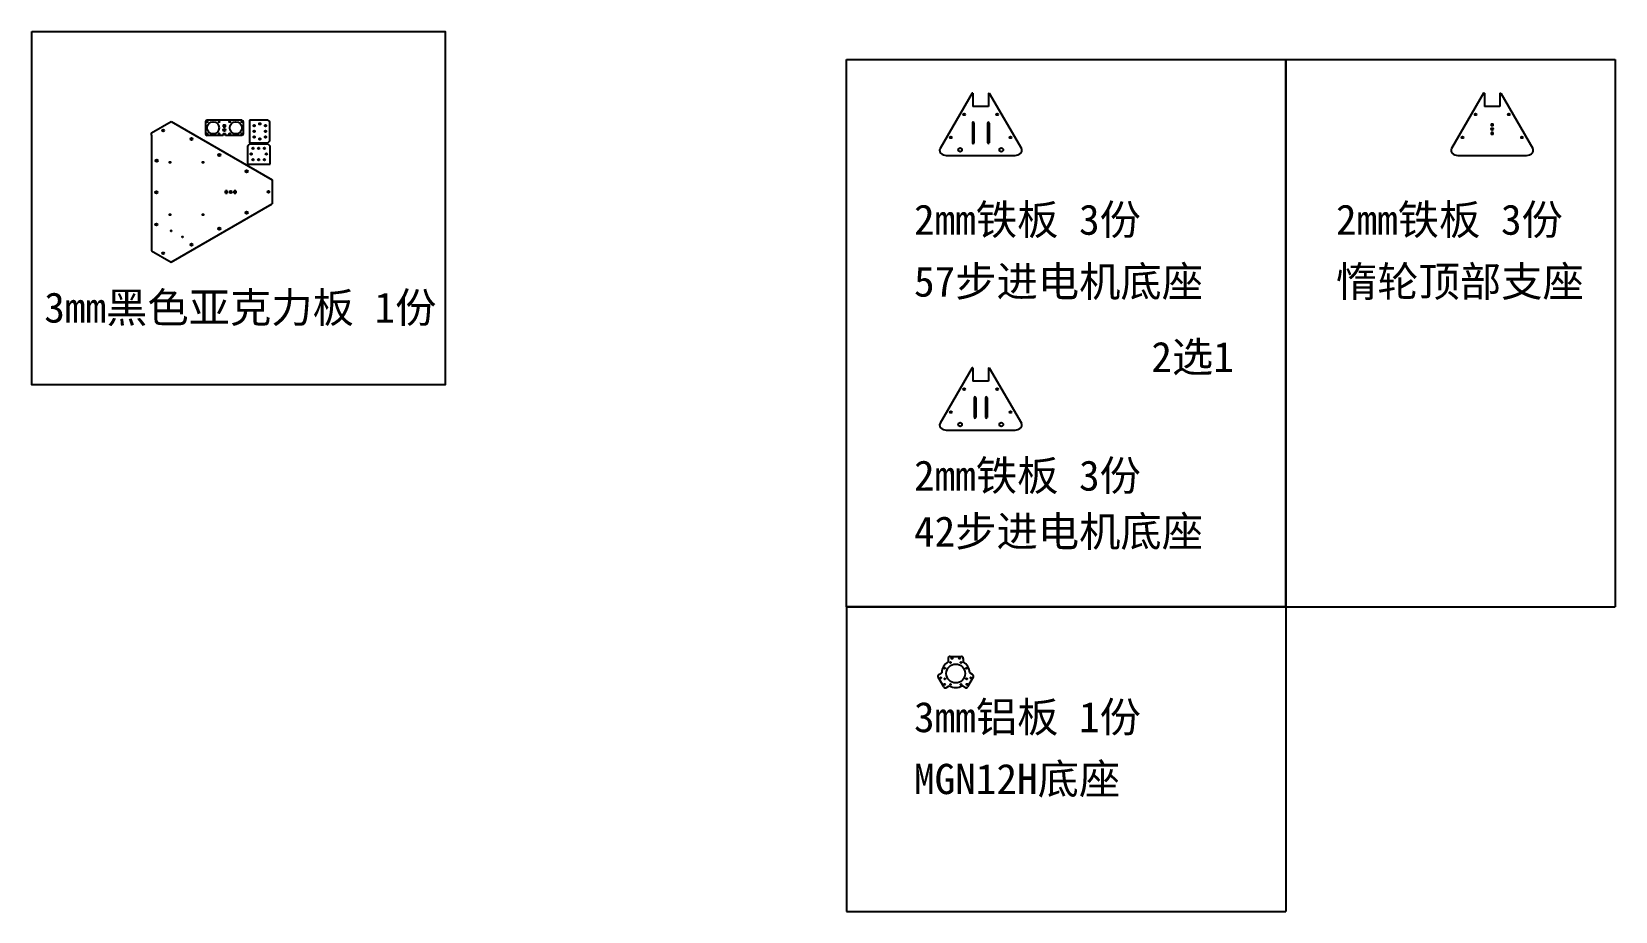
# Model space of a CAD drawing. Header units: millimetres. Extents: x 766 to 4950, y -563 to 1763.
import ezdxf

# ---------------------------------------------------------------- set-up
doc = ezdxf.new("R2010")
doc.units = ezdxf.units.MM
doc.styles.get("Standard").update_dxf_attribs({"font": 'SimSun.ttf'})

msp = doc.modelspace()

# ---------------------------------------------------------------- linework, layer by layer
for p, q in [((4080, 1689.2), (4950.1, 1689.2)), ((4950.1, 1689.2), (4950.1, 242.3)), ((3251, 1600.4), (3166.2, 1453.6)), ((3253.1, 1600.4), (3251, 1600.4)), ((3253.1, 1600.4), (3253.1, 1564.9)), ((3294.1, 1600.4), (3294.1, 1564.9)), ((3294.1, 1600.4), (3296.2, 1600.4)), ((3296.2, 1600.4), (3381, 1453.6)), ((4602.2, 1600.4), (4517.4, 1453.6)), ((4604.3, 1600.4), (4602.2, 1600.4)), ((4604.3, 1600.4), (4604.3, 1564.9)), ((4645.3, 1600.4), (4645.3, 1564.9)), ((4645.3, 1600.4), (4647.4, 1600.4)), ((4647.4, 1600.4), (4732.2, 1453.6)), ((3294.1, 1564.9), (3253.1, 1564.9)), ((3294.1, 1564.9), (3253.1, 1564.9)), ((4645.3, 1564.9), (4604.3, 1564.9)), ((4645.3, 1564.9), (4604.3, 1564.9)), ((1082.9, 1494.9), (1134.8, 1524.9)), ((1134.8, 1524.9), (1401.7, 1370.8)), ((1225.7, 1524.4), (1225.7, 1492.4)), ((1321.7, 1528.4), (1229.7, 1528.4)), ((1272.7, 1516.4), (1278.7, 1516.4)), ((1272.7, 1516.4), (1272.7, 1511.4)), ((1272.7, 1511.4), (1278.7, 1511.4)), ((1278.7, 1511.4), (1278.7, 1516.4)), ((1325.7, 1492.4), (1325.7, 1524.4)), ((1345.3, 1529), (1342.3, 1529)), ((1342.3, 1529), (1342.3, 1469)), ((1390.3, 1529), (1345.3, 1529)), ((1390.3, 1529), (1395.3, 1524)), ((1395.3, 1474), (1395.3, 1524)), ((3251.6, 1520.9), (3251.6, 1468.9)), ((3255.6, 1520.9), (3255.6, 1468.9)), ((3291.6, 1520.9), (3291.6, 1468.9)), ((3295.6, 1520.9), (3295.6, 1468.9)), ((4621.8, 1518.9), (4621.8, 1513.9)), ((4621.8, 1518.9), (4627.8, 1518.9)), ((4627.8, 1513.9), (4621.8, 1513.9)), ((4627.8, 1513.9), (4627.8, 1518.9)), ((1082.9, 1489.2), (1082.9, 1494.9)), ((1082.9, 1489.2), (1082.9, 1188.9)), ((1082.9, 1489.2), (1082.9, 1188.9)), ((1272.7, 1488.4), (1229.7, 1488.4)), ((1272.7, 1493.4), (1278.7, 1493.4)), ((1272.7, 1493.4), (1272.7, 1488.4)), ((1278.7, 1488.4), (1278.7, 1493.4)), ((1321.7, 1488.4), (1278.7, 1488.4)), ((1336.4, 1460.2), (1341.4, 1465.2)), ((1391.4, 1465.2), (1341.4, 1465.2)), ((1342.3, 1469), (1345.3, 1469)), ((1345.3, 1469), (1390.3, 1469)), ((1395.3, 1474), (1390.3, 1469)), ((1391.4, 1465.2), (1396.4, 1460.2)), ((4621.8, 1495.9), (4621.8, 1490.9)), ((4627.8, 1495.9), (4621.8, 1495.9)), ((4621.8, 1495.9), (4621.8, 1490.9)), ((4627.8, 1490.9), (4621.8, 1490.9)), ((4627.8, 1490.9), (4621.8, 1490.9)), ((4627.8, 1490.9), (4627.8, 1495.9)), ((4627.8, 1490.9), (4627.8, 1495.9)), ((1336.4, 1460.2), (1336.4, 1415.2)), ((1396.4, 1415.2), (1396.4, 1460.2)), ((3171.6, 1439), (3169.9, 1439.9)), ((3186.6, 1434.9), (3360.6, 1434.9)), ((3375.6, 1439), (3377.3, 1439.9)), ((4522.8, 1439), (4521.1, 1439.9)), ((4537.8, 1434.9), (4711.8, 1434.9)), ((4726.8, 1439), (4728.5, 1439.9)), ((1336.4, 1415.2), (1336.4, 1412.2)), ((1336.4, 1412.2), (1396.4, 1412.2)), ((1396.4, 1412.2), (1396.4, 1415.2)), ((1278.2, 1336), (1278.2, 1342)), ((1283.2, 1342), (1278.2, 1342)), ((1278.2, 1336), (1278.2, 1342)), ((1283.2, 1342), (1278.2, 1342)), ((1283.2, 1336), (1283.2, 1342)), ((1301.2, 1336), (1301.2, 1342)), ((1306.2, 1342), (1301.2, 1342)), ((1306.2, 1342), (1306.2, 1336)), ((1401.7, 1370.8), (1401.7, 1307.2)), ((1401.7, 1370.8), (1401.7, 1307.2)), ((1134.8, 1153.1), (1401.7, 1307.2)), ((1278.2, 1336), (1283.2, 1336)), ((1278.2, 1336), (1283.2, 1336)), ((1301.2, 1336), (1306.2, 1336)), ((1082.9, 1188.9), (1082.9, 1183.1)), ((1082.9, 1183.1), (1134.8, 1153.1)), ((3251, 874.4), (3166.2, 727.5)), ((3253.1, 874.4), (3251, 874.4)), ((3253.1, 874.4), (3253.1, 838.9)), ((3294.1, 838.9), (3253.1, 838.9)), ((3294.1, 838.9), (3253.1, 838.9)), ((3294.1, 874.4), (3296.2, 874.4)), ((3294.1, 874.4), (3294.1, 838.9)), ((3296.2, 874.4), (3381, 727.5)), ((3256.6, 794.9), (3256.6, 742.9)), ((3260.6, 794.9), (3260.6, 742.9)), ((3286.6, 794.9), (3286.6, 742.9)), ((3290.6, 794.9), (3290.6, 742.9)), ((3171.6, 712.9), (3169.9, 713.9)), ((3375.6, 712.9), (3377.3, 713.9)), ((3186.6, 708.9), (3360.6, 708.9)), ((2919.3, 242.3), (2919.3, -562.7)), ((4080, 242.3), (4080, -562.7)), ((4080, 242.3), (4950.1, 242.3)), ((3187.6, 106), (3187.6, 97.2)), ((3192.6, 111), (3222.6, 111)), ((3227.6, 106), (3227.6, 106)), ((3227.6, 105.1), (3227.6, 106)), ((3227.6, 106), (3227.6, 97.2)), ((3176.1, 30.6), (3161.1, 56.5)), ((3163, 63.4), (3170.7, 67.8)), ((3163.8, 63.9), (3163, 63.4)), ((3163, 63.4), (3163, 63.4)), ((3254.1, 56.5), (3239.1, 30.6)), ((3252.3, 63.4), (3244.6, 67.8)), ((3183, 28.7), (3190.7, 33.2)), ((3232.3, 28.7), (3224.6, 33.2)), ((3231.4, 29.2), (3232.3, 28.7)), ((3232.3, 28.7), (3232.3, 28.7)), ((2919.3, -562.7), (4080, -562.7))]:
    msp.add_line(p, q)
for points in [[(766.5, 1762.6), (1859.1, 1762.6), (1859.1, 829.2), (766.5, 829.2)], [(2919.3, 1689.2), (4080, 1689.2), (4080, 242.3), (2919.3, 242.3)], [(4080, 1689.2), (4080, 1689.2), (4080, 242.3), (4080, 242.3)], [(2919.3, 242.3), (4080, 242.3), (4080, 242.3), (2919.3, 242.3)]]:
    msp.add_lwpolyline(points, close=True)
for centre, radius in [((1229.7, 1524.4), 1.5), ((1245.7, 1508.4), 16), ((1261.7, 1524.4), 1.5), ((1289.7, 1524.4), 1.5), ((1305.7, 1508.4), 16), ((1321.7, 1524.4), 1.5), ((1354.3, 1514), 2.05), ((1369.3, 1519), 2.1), ((1384.3, 1514), 2.05), ((3229.9, 1543.9), 2.5), ((3317.3, 1543.9), 2.5), ((4581.1, 1543.9), 2.5), ((4624.8, 1504.9), 3), ((4668.5, 1543.9), 2.5), ((1113.9, 1501.3), 2.5), ((1188.7, 1478.6), 3), ((1229.7, 1492.4), 1.5), ((1261.7, 1492.4), 1.5), ((1275.7, 1502.4), 3), ((1289.7, 1492.4), 1.5), ((1321.7, 1492.4), 1.5), ((1354.3, 1499), 2.05), ((1354.3, 1484), 2.05), ((1369.3, 1479), 2.1), ((1384.3, 1499), 2.05), ((1384.3, 1484), 2.05), ((3194.9, 1483.2), 2.5), ((3352.3, 1483.2), 2.5), ((4546.1, 1483.2), 2.5), ((4703.5, 1483.2), 2.5), ((1096.9, 1421.3), 3), ((1262.1, 1436.2), 3), ((1346.4, 1439.2), 2.1), ((1351.4, 1454.2), 2.05), ((1351.4, 1424.2), 2.05), ((1366.4, 1454.2), 2.05), ((1366.4, 1424.2), 2.05), ((1381.4, 1454.2), 2.05), ((1381.4, 1424.2), 2.05), ((1386.4, 1439.2), 2.1), ((3219.1, 1450.3), 5), ((3328, 1450.3), 5), ((1132, 1417.3), 1.5), ((1219, 1417.3), 1.5), ((1334.2, 1393.7), 3), ((1096.1, 1337.6), 3), ((1292.2, 1339), 3), ((1391.7, 1339), 2.5), ((1096.1, 1252.9), 3), ((1132, 1278.8), 1.5), ((1219, 1278.8), 1.5), ((1334.2, 1284.3), 3), ((1135.1, 1236), 1.5), ((1165.1, 1220), 1.5), ((1262.1, 1241.8), 3), ((1113.9, 1176.7), 2.5), ((1188.7, 1199.4), 3), ((3229.9, 817.8), 2.5), ((3317.3, 817.8), 2.5), ((3194.9, 757.2), 2.5), ((3352.3, 757.2), 2.5), ((3219.1, 724.3), 5), ((3328, 724.3), 5), ((3207.6, 66), 25), ((3193.6, 95), 1.5), ((3197.6, 106), 1.5), ((3217.6, 106), 1.5), ((3221.6, 95), 1.5), ((3168, 54.7), 1.5), ((3178.6, 80), 1.5), ((3178.6, 52), 1.5), ((3236.6, 80), 1.5), ((3236.6, 52), 1.5), ((3247.3, 54.7), 1.5), ((3178, 37.4), 1.5), ((3193.6, 37), 1.5), ((3221.6, 37), 1.5), ((3237.3, 37.4), 1.5)]:
    msp.add_circle(centre, radius)
for centre, radius, start, end in [((1229.7, 1524.4), 4, 90, 180), ((1321.7, 1524.4), 4, 0, 90), ((3253.6, 1520.9), 2, 0, 180), ((3293.6, 1520.9), 2, 0, 180), ((1229.7, 1492.4), 4, 180, 270), ((1321.7, 1492.4), 4, 270, 0), ((3253.6, 1468.9), 2, 180, 0), ((3293.6, 1468.9), 2, 180, 0), ((3174.9, 1448.6), 10, 150, 240), ((3186.6, 1464.9), 30, 240, 270), ((3360.6, 1464.9), 30, 270, 300), ((3372.3, 1448.6), 10, 300, 30), ((4526.1, 1448.6), 10, 150, 240), ((4537.8, 1464.9), 30, 240, 270), ((4711.8, 1464.9), 30, 270, 300), ((4723.5, 1448.6), 10, 300, 30), ((3258.6, 794.9), 2, 0, 180), ((3288.6, 794.9), 2, 0, 180), ((3174.9, 722.5), 10, 150, 240), ((3186.6, 738.9), 30, 240, 270), ((3258.6, 742.9), 2, 180, 0), ((3288.6, 742.9), 2, 180, 0), ((3360.6, 738.9), 30, 270, 300), ((3372.3, 722.5), 10, 300, 30), ((3207.6, 66), 37, 122.7204, 177.2796), ((3192.6, 106), 5, 90, 180), ((3222.6, 106), 5, 0, 90), ((3207.6, 66), 37, 2.7204, 57.2796), ((3165.5, 59), 5, 120, 210), ((3249.8, 59), 5, 330, 60), ((3180.5, 33.1), 5, 210, 300), ((3207.6, 66), 37, 242.7204, 297.2796), ((3234.8, 33.1), 5, 240, 330)]:
    msp.add_arc(centre, radius, start, end)

# ---------------------------------------------------------------- texts
for s, p in [('2mm铁板 3份', (3097.4, 1225.7)), ('2mm铁板 3份', (4212.1, 1225.7)), ('57步进电机底座', (3097.4, 1062.1)), ('惰轮顶部支座', (4212.1, 1062.1)), ('3mm黑色亚克力板 1份', (799.8, 993.4)), ('2选1', (3724.3, 862.9)), ('2mm铁板 3份', (3097.4, 549.3)), ('42步进电机底座', (3097.4, 401.5)), ('3mm铝板 1份', (3097.4, -89.1)), ('MGN12H底座', (3097.4, -252.7))]:
    msp.add_text(s, height=80).set_placement(p)

doc.saveas('drawing.dxf')
